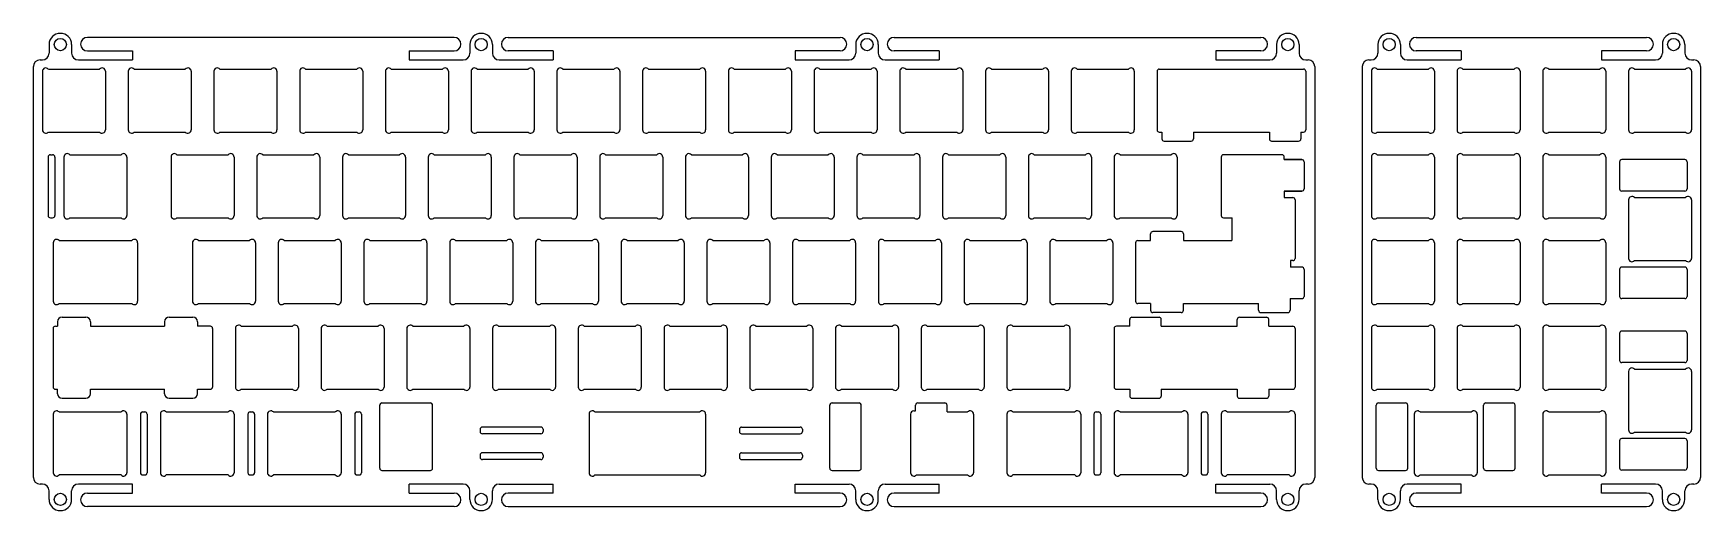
# Model space of a CAD drawing. Header units: millimetres. Extents: x 382 to 752, y -341 to -234.
import ezdxf

# ---------------------------------------------------------------- set-up
doc = ezdxf.new("R2010")
doc.units = ezdxf.units.MM

msp = doc.modelspace()

# ---------------------------------------------------------------- linework, layer by layer
at = {"lineweight": -3}
for p, q in [((385.22, -236.97), (385.22, -238.87)), ((390.22, -236.97), (390.22, -238.87)), ((475.23, -235.37), (393.72, -235.37)), ((478.73, -236.97), (478.73, -238.87)), ((483.73, -236.97), (483.73, -238.87)), ((487.23, -235.37), (560.96, -235.37)), ((564.46, -236.97), (564.46, -238.87)), ((569.46, -236.97), (569.46, -238.87)), ((572.96, -235.37), (654.47, -235.37)), ((657.97, -236.97), (657.97, -238.87)), ((662.97, -236.97), (662.97, -238.87)), ((680.49, -236.97), (680.49, -238.87)), ((685.49, -236.97), (685.49, -238.87)), ((688.99, -235.37), (740.19, -235.37)), ((743.69, -236.97), (743.69, -238.87)), ((748.69, -236.97), (748.69, -238.87)), ((383.22, -240.37), (383.72, -240.37)), ((391.72, -240.37), (403.72, -240.37)), ((393.72, -238.37), (403.72, -238.37)), ((403.72, -238.37), (403.72, -240.37)), ((465.23, -238.37), (475.23, -238.37)), ((465.23, -238.37), (465.23, -240.37)), ((465.23, -240.37), (477.23, -240.37)), ((485.23, -240.37), (497.23, -240.37)), ((497.23, -238.37), (487.23, -238.37)), ((497.23, -238.37), (497.23, -240.37)), ((560.96, -238.37), (550.96, -238.37)), ((550.96, -238.37), (550.96, -240.37)), ((550.96, -240.37), (562.96, -240.37)), ((570.96, -240.37), (582.96, -240.37)), ((582.96, -238.37), (572.96, -238.37)), ((582.96, -238.37), (582.96, -240.37)), ((654.47, -238.37), (644.47, -238.37)), ((644.47, -238.37), (644.47, -240.37)), ((644.47, -240.37), (656.47, -240.37)), ((664.47, -240.37), (664.97, -240.37)), ((678.49, -240.37), (679, -240.37)), ((686.99, -240.37), (698.99, -240.37)), ((698.99, -238.37), (688.99, -238.37)), ((698.99, -238.37), (698.99, -240.37)), ((740.19, -238.37), (730.19, -238.37)), ((730.19, -238.37), (730.19, -240.37)), ((730.19, -240.37), (742.19, -240.37)), ((750.19, -240.37), (750.7, -240.37)), ((381.72, -333.12), (381.72, -241.87)), ((383.74, -242.9), (383.74, -255.9)), ((385.05, -242.4), (396.44, -242.4)), ((397.74, -242.9), (397.74, -255.9)), ((402.8, -242.9), (402.8, -255.9)), ((404.1, -242.4), (415.49, -242.4)), ((416.8, -242.9), (416.8, -255.9)), ((421.85, -242.9), (421.85, -255.9)), ((423.15, -242.4), (434.54, -242.4)), ((435.85, -242.9), (435.85, -255.9)), ((440.9, -242.9), (440.9, -255.9)), ((442.2, -242.4), (453.59, -242.4)), ((454.9, -242.9), (454.9, -255.9)), ((459.95, -242.9), (459.95, -255.9)), ((461.25, -242.4), (472.64, -242.4)), ((473.95, -242.9), (473.95, -255.9)), ((479, -242.9), (479, -255.9)), ((480.3, -242.4), (491.69, -242.4)), ((493, -242.9), (493, -255.9)), ((498.05, -242.9), (498.05, -255.9)), ((499.35, -242.4), (510.74, -242.4)), ((512.05, -242.9), (512.05, -255.9)), ((517.1, -242.9), (517.1, -255.9)), ((518.4, -242.4), (529.79, -242.4)), ((531.1, -242.9), (531.1, -255.9)), ((536.15, -242.9), (536.15, -255.9)), ((537.45, -242.4), (548.84, -242.4)), ((550.15, -242.9), (550.15, -255.9)), ((555.2, -242.9), (555.2, -255.9)), ((556.5, -242.4), (567.89, -242.4)), ((569.2, -242.9), (569.2, -255.9)), ((574.25, -242.9), (574.25, -255.9)), ((575.55, -242.4), (586.94, -242.4)), ((588.25, -242.9), (588.25, -255.9)), ((593.3, -242.9), (593.3, -255.9)), ((594.6, -242.4), (605.99, -242.4)), ((607.3, -242.9), (607.3, -255.9)), ((612.35, -242.9), (612.35, -255.9)), ((613.65, -242.4), (625.04, -242.4)), ((626.35, -242.9), (626.35, -255.9)), ((631.4, -242.9), (631.4, -255.9)), ((631.9, -242.4), (663.95, -242.4)), ((664.45, -242.9), (664.45, -255.9)), ((666.47, -241.87), (666.47, -333.12)), ((676.99, -241.87), (676.99, -333.12)), ((679.02, -242.9), (679.02, -255.9)), ((680.33, -242.4), (691.71, -242.4)), ((693.02, -242.9), (693.02, -255.9)), ((698.07, -242.9), (698.07, -255.9)), ((699.38, -242.4), (710.76, -242.4)), ((712.07, -242.9), (712.07, -255.9)), ((717.12, -242.9), (717.12, -255.9)), ((718.43, -242.4), (729.81, -242.4)), ((731.12, -242.9), (731.12, -255.9)), ((736.17, -242.9), (736.17, -255.9)), ((737.48, -242.4), (748.86, -242.4)), ((750.17, -242.9), (750.17, -255.9)), ((752.19, -241.87), (752.19, -333.12)), ((385.05, -256.4), (396.44, -256.4)), ((404.1, -256.4), (415.49, -256.4)), ((423.15, -256.4), (434.54, -256.4)), ((442.2, -256.4), (453.59, -256.4)), ((461.25, -256.4), (472.64, -256.4)), ((480.3, -256.4), (491.69, -256.4)), ((499.35, -256.4), (510.74, -256.4)), ((518.4, -256.4), (529.79, -256.4)), ((537.45, -256.4), (548.84, -256.4)), ((556.5, -256.4), (567.89, -256.4)), ((575.55, -256.4), (586.94, -256.4)), ((594.6, -256.4), (605.99, -256.4)), ((613.65, -256.4), (625.04, -256.4)), ((631.9, -256.4), (632.48, -256.4)), ((632.48, -256.4), (632.48, -257.9)), ((632.98, -258.4), (638.98, -258.4)), ((639.48, -256.4), (656.36, -256.4)), ((639.48, -256.4), (639.48, -257.9)), ((656.36, -256.4), (656.36, -257.9)), ((656.86, -258.4), (662.86, -258.4)), ((663.36, -256.4), (663.95, -256.4)), ((663.36, -256.4), (663.36, -257.9)), ((680.33, -256.4), (691.71, -256.4)), ((699.38, -256.4), (710.76, -256.4)), ((718.43, -256.4), (729.81, -256.4)), ((737.48, -256.4), (748.86, -256.4)), ((385.01, -261.95), (385.01, -274.95)), ((385.51, -261.45), (386.01, -261.45)), ((386.51, -261.95), (386.51, -274.95)), ((388.51, -261.95), (388.51, -274.95)), ((389.82, -261.45), (401.2, -261.45)), ((402.51, -261.95), (402.51, -274.95)), ((412.32, -261.95), (412.32, -274.95)), ((413.63, -261.45), (425.01, -261.45)), ((426.32, -261.95), (426.32, -274.95)), ((431.37, -261.95), (431.37, -274.95)), ((432.68, -261.45), (444.06, -261.45)), ((445.37, -261.95), (445.37, -274.95)), ((450.42, -261.95), (450.42, -274.95)), ((451.73, -261.45), (463.11, -261.45)), ((464.42, -261.95), (464.42, -274.95)), ((469.47, -261.95), (469.47, -274.95)), ((470.78, -261.45), (482.16, -261.45)), ((483.47, -261.95), (483.47, -274.95)), ((488.52, -261.95), (488.52, -274.95)), ((489.83, -261.45), (501.21, -261.45)), ((502.52, -261.95), (502.52, -274.95)), ((507.57, -261.95), (507.57, -274.95)), ((508.88, -261.45), (520.26, -261.45)), ((521.57, -261.95), (521.57, -274.95)), ((526.62, -261.95), (526.62, -274.95)), ((527.93, -261.45), (539.31, -261.45)), ((540.62, -261.95), (540.62, -274.95)), ((545.67, -261.95), (545.67, -274.95)), ((546.98, -261.45), (558.36, -261.45)), ((559.67, -261.95), (559.67, -274.95)), ((564.72, -261.95), (564.72, -274.95)), ((566.03, -261.45), (577.41, -261.45)), ((578.72, -261.95), (578.72, -274.95)), ((583.77, -261.95), (583.77, -274.95)), ((585.08, -261.45), (596.46, -261.45)), ((597.77, -261.95), (597.77, -274.95)), ((602.82, -261.95), (602.82, -274.95)), ((604.13, -261.45), (615.51, -261.45)), ((616.82, -261.95), (616.82, -274.95)), ((621.87, -261.95), (621.87, -274.95)), ((623.18, -261.45), (634.56, -261.45)), ((635.87, -261.95), (635.87, -274.95)), ((645.68, -261.95), (645.68, -274.95)), ((659.18, -261.45), (646.18, -261.45)), ((659.68, -262.53), (659.68, -261.95)), ((663.56, -262.53), (659.68, -262.53)), ((659.68, -262.53), (663.56, -262.53)), ((664.06, -263.03), (664.06, -269.03)), ((679.02, -261.95), (679.02, -274.95)), ((680.33, -261.45), (691.71, -261.45)), ((693.02, -261.95), (693.02, -274.95)), ((698.07, -261.95), (698.07, -274.95)), ((699.38, -261.45), (710.76, -261.45)), ((712.07, -261.95), (712.07, -274.95)), ((717.12, -261.95), (717.12, -274.95)), ((718.43, -261.45), (729.81, -261.45)), ((731.12, -261.95), (731.12, -274.95)), ((734.17, -263.03), (734.17, -269.03)), ((748.67, -262.53), (734.67, -262.53)), ((749.17, -263.03), (749.17, -269.03)), ((663.56, -269.53), (659.68, -269.53)), ((659.68, -269.53), (663.56, -269.53)), ((659.68, -269.53), (659.68, -270.97)), ((748.67, -269.53), (734.67, -269.53)), ((659.68, -270.97), (661.56, -270.97)), ((662.06, -271.47), (662.06, -284.47)), ((736.17, -271.47), (736.17, -284.47)), ((737.48, -270.97), (748.86, -270.97)), ((750.17, -271.47), (750.17, -284.47)), ((385.51, -275.45), (386.01, -275.45)), ((389.82, -275.45), (401.2, -275.45)), ((413.63, -275.45), (425.01, -275.45)), ((432.68, -275.45), (444.06, -275.45)), ((451.73, -275.45), (463.11, -275.45)), ((470.78, -275.45), (482.16, -275.45)), ((489.83, -275.45), (501.21, -275.45)), ((508.88, -275.45), (520.26, -275.45)), ((527.93, -275.45), (539.31, -275.45)), ((546.98, -275.45), (558.36, -275.45)), ((566.03, -275.45), (577.41, -275.45)), ((585.08, -275.45), (596.46, -275.45)), ((604.13, -275.45), (615.51, -275.45)), ((623.18, -275.45), (634.56, -275.45)), ((646.18, -275.45), (648.06, -275.45)), ((648.05, -275.45), (648.05, -280.5)), ((680.33, -275.45), (691.71, -275.45)), ((699.38, -275.45), (710.76, -275.45)), ((718.43, -275.45), (729.81, -275.45)), ((386.13, -281), (386.13, -294)), ((387.44, -280.5), (403.58, -280.5)), ((404.89, -281), (404.89, -294)), ((417.08, -281), (417.08, -294)), ((418.39, -280.5), (429.77, -280.5)), ((431.08, -281), (431.08, -294)), ((436.13, -281), (436.13, -294)), ((437.44, -280.5), (448.82, -280.5)), ((450.13, -281), (450.13, -294)), ((455.18, -281), (455.18, -294)), ((456.49, -280.5), (467.87, -280.5)), ((469.18, -281), (469.18, -294)), ((474.23, -281), (474.23, -294)), ((475.54, -280.5), (486.92, -280.5)), ((488.23, -281), (488.23, -294)), ((493.28, -281), (493.28, -294)), ((494.59, -280.5), (505.97, -280.5)), ((507.28, -281), (507.28, -294)), ((512.33, -281), (512.33, -294)), ((513.64, -280.5), (525.02, -280.5)), ((526.33, -281), (526.33, -294)), ((531.38, -281), (531.38, -294)), ((532.69, -280.5), (544.07, -280.5)), ((545.38, -281), (545.38, -294)), ((550.43, -281), (550.43, -294)), ((551.74, -280.5), (563.12, -280.5)), ((564.43, -281), (564.43, -294)), ((569.48, -281), (569.48, -294)), ((570.79, -280.5), (582.17, -280.5)), ((583.48, -281), (583.48, -294)), ((588.53, -281), (588.53, -294)), ((589.84, -280.5), (601.22, -280.5)), ((602.53, -281), (602.53, -294)), ((607.58, -281), (607.58, -294)), ((608.89, -280.5), (620.27, -280.5)), ((621.58, -281), (621.58, -294)), ((626.62, -281), (626.62, -294)), ((627.12, -280.5), (629.98, -280.5)), ((629.98, -280.5), (629.98, -279)), ((636.78, -278.5), (630.48, -278.5)), ((637.28, -279), (637.28, -280.5)), ((637.28, -280.5), (648.05, -280.5)), ((679.02, -281), (679.02, -294)), ((680.33, -280.5), (691.71, -280.5)), ((693.02, -281), (693.02, -294)), ((698.07, -281), (698.07, -294)), ((699.38, -280.5), (710.76, -280.5)), ((712.07, -281), (712.07, -294)), ((717.12, -281), (717.12, -294)), ((718.43, -280.5), (729.81, -280.5)), ((731.12, -281), (731.12, -294)), ((661.08, -284.97), (661.08, -286.41)), ((661.56, -284.97), (661.08, -284.97)), ((737.48, -284.97), (748.86, -284.97)), ((663.56, -286.41), (661.08, -286.41)), ((664.06, -286.91), (664.06, -292.91)), ((734.17, -286.91), (734.17, -292.91)), ((748.67, -286.41), (734.67, -286.41)), ((749.17, -286.91), (749.17, -292.91)), ((387.44, -294.5), (403.58, -294.5)), ((418.39, -294.5), (429.77, -294.5)), ((437.44, -294.5), (448.82, -294.5)), ((456.49, -294.5), (467.87, -294.5)), ((475.54, -294.5), (486.92, -294.5)), ((494.59, -294.5), (505.97, -294.5)), ((513.64, -294.5), (525.02, -294.5)), ((532.69, -294.5), (544.07, -294.5)), ((551.74, -294.5), (563.12, -294.5)), ((570.79, -294.5), (582.17, -294.5)), ((589.84, -294.5), (601.22, -294.5)), ((608.89, -294.5), (620.27, -294.5)), ((629.98, -294.5), (627.12, -294.5)), ((629.98, -294.5), (629.98, -296)), ((637.28, -294.5), (653.98, -294.5)), ((637.28, -296), (637.28, -294.5)), ((639.04, -294.5), (652.04, -294.5)), ((653.98, -296), (653.98, -294.5)), ((660.98, -293.41), (660.98, -296)), ((660.98, -293.41), (663.56, -293.41)), ((680.33, -294.5), (691.71, -294.5)), ((699.38, -294.5), (710.76, -294.5)), ((718.43, -294.5), (729.81, -294.5)), ((748.67, -293.41), (734.67, -293.41)), ((386.12, -300.05), (386.12, -313.05)), ((386.62, -299.55), (387.09, -299.55)), ((387.09, -298.55), (387.09, -299.55)), ((388.09, -297.55), (393.39, -297.55)), ((394.39, -298.55), (394.39, -299.55)), ((394.39, -299.55), (410.89, -299.55)), ((410.89, -298.55), (410.89, -299.55)), ((411.89, -297.55), (417.19, -297.55)), ((418.19, -298.55), (418.19, -299.55)), ((421.05, -299.55), (418.19, -299.55)), ((421.55, -300.05), (421.55, -313.05)), ((426.61, -300.05), (426.61, -313.05)), ((427.92, -299.55), (439.3, -299.55)), ((440.61, -300.05), (440.61, -313.05)), ((445.66, -300.05), (445.66, -313.05)), ((446.97, -299.55), (458.35, -299.55)), ((459.66, -300.05), (459.66, -313.05)), ((464.71, -300.05), (464.71, -313.05)), ((466.02, -299.55), (477.4, -299.55)), ((478.71, -300.05), (478.71, -313.05)), ((483.76, -300.05), (483.76, -313.05)), ((485.07, -299.55), (496.45, -299.55)), ((497.76, -300.05), (497.76, -313.05)), ((502.81, -300.05), (502.81, -313.05)), ((504.12, -299.55), (515.5, -299.55)), ((516.81, -300.05), (516.81, -313.05)), ((521.86, -300.05), (521.86, -313.05)), ((523.17, -299.55), (534.55, -299.55)), ((535.86, -300.05), (535.86, -313.05)), ((540.91, -300.05), (540.91, -313.05)), ((542.22, -299.55), (553.6, -299.55)), ((554.91, -300.05), (554.91, -313.05)), ((559.96, -300.05), (559.96, -313.05)), ((561.27, -299.55), (572.65, -299.55)), ((573.96, -300.05), (573.96, -313.05)), ((579.01, -300.05), (579.01, -313.05)), ((580.32, -299.55), (591.7, -299.55)), ((593.01, -300.05), (593.01, -313.05)), ((598.06, -300.05), (598.06, -313.05)), ((599.37, -299.55), (610.75, -299.55)), ((612.06, -300.05), (612.06, -313.05)), ((621.87, -300.05), (621.87, -313.05)), ((625.34, -299.55), (622.37, -299.55)), ((625.34, -299.55), (625.34, -298.05)), ((625.84, -297.55), (631.84, -297.55)), ((636.78, -296.5), (630.48, -296.5)), ((632.34, -299.55), (632.34, -298.05)), ((632.34, -299.55), (649.21, -299.55)), ((649.21, -299.55), (649.21, -298.05)), ((649.71, -297.55), (655.71, -297.55)), ((654.48, -296.5), (660.48, -296.5)), ((656.21, -299.55), (656.21, -298.05)), ((656.21, -299.55), (661.56, -299.55)), ((662.06, -300.05), (662.06, -313.05)), ((679.02, -300.05), (679.02, -313.05)), ((680.33, -299.55), (691.71, -299.55)), ((693.02, -300.05), (693.02, -313.05)), ((698.07, -300.05), (698.07, -313.05)), ((699.38, -299.55), (710.76, -299.55)), ((712.07, -300.05), (712.07, -313.05)), ((717.12, -300.05), (717.12, -313.05)), ((718.43, -299.55), (729.81, -299.55)), ((731.12, -300.05), (731.12, -313.05)), ((734.17, -301.13), (734.17, -307.13)), ((748.67, -300.63), (734.67, -300.63)), ((749.17, -301.13), (749.17, -307.13)), ((748.67, -307.63), (734.67, -307.63)), ((736.17, -309.57), (736.17, -322.57)), ((737.48, -309.07), (748.86, -309.07)), ((750.17, -309.57), (750.17, -322.57)), ((386.62, -313.55), (387.09, -313.55)), ((387.09, -314.55), (387.09, -313.55)), ((394.39, -313.55), (410.89, -313.55)), ((394.39, -314.55), (394.39, -313.55)), ((410.89, -314.55), (410.89, -313.55)), ((418.19, -313.55), (421.05, -313.55)), ((418.19, -314.55), (418.19, -313.55)), ((427.92, -313.55), (439.3, -313.55)), ((446.97, -313.55), (458.35, -313.55)), ((466.02, -313.55), (477.4, -313.55)), ((485.07, -313.55), (496.45, -313.55)), ((504.12, -313.55), (515.5, -313.55)), ((523.17, -313.55), (534.55, -313.55)), ((542.22, -313.55), (553.6, -313.55)), ((561.27, -313.55), (572.65, -313.55)), ((580.32, -313.55), (591.7, -313.55)), ((599.37, -313.55), (610.75, -313.55)), ((622.37, -313.55), (625.34, -313.55)), ((625.34, -313.55), (625.34, -315.05)), ((632.34, -313.55), (632.34, -315.05)), ((632.34, -313.55), (649.21, -313.55)), ((649.21, -313.55), (649.21, -315.05)), ((656.21, -313.55), (661.56, -313.55)), ((656.21, -313.55), (656.21, -315.05)), ((680.33, -313.55), (691.71, -313.55)), ((699.38, -313.55), (710.76, -313.55)), ((718.43, -313.55), (729.81, -313.55)), ((387.44, -318.6), (401.2, -318.6)), ((388.09, -315.55), (393.39, -315.55)), ((406.01, -318.6), (406.51, -318.6)), ((411.25, -318.6), (425.01, -318.6)), ((411.89, -315.55), (417.19, -315.55)), ((429.89, -318.6), (430.39, -318.6)), ((435.06, -318.6), (448.82, -318.6)), ((453.63, -318.6), (454.13, -318.6)), ((458.69, -331.1), (458.69, -317.1)), ((459.19, -316.6), (469.94, -316.6)), ((470.44, -331.1), (470.44, -317.1)), ((558.69, -331.1), (558.69, -317.1)), ((559.19, -316.6), (565.19, -316.6)), ((565.69, -331.1), (565.69, -317.1)), ((577.74, -318.35), (577.74, -317.1)), ((578.24, -316.6), (584.24, -316.6)), ((584.74, -318.6), (584.74, -317.1)), ((584.74, -318.6), (589.32, -318.6)), ((599.37, -318.6), (613.13, -318.6)), ((617.88, -318.6), (618.38, -318.6)), ((623.18, -318.6), (636.94, -318.6)), ((625.84, -315.55), (631.84, -315.55)), ((641.68, -318.6), (642.18, -318.6)), ((646.99, -318.6), (660.75, -318.6)), ((649.71, -315.55), (655.71, -315.55)), ((680.11, -331.1), (680.11, -317.1)), ((680.61, -316.6), (686.61, -316.6)), ((687.11, -331.1), (687.11, -317.1)), ((689.85, -318.6), (701.24, -318.6)), ((703.98, -331.1), (703.98, -317.1)), ((704.48, -316.6), (710.48, -316.6)), ((710.98, -331.1), (710.98, -317.1)), ((718.43, -318.6), (729.81, -318.6)), ((386.13, -319.1), (386.13, -332.1)), ((402.51, -319.1), (402.51, -332.1)), ((405.51, -319.1), (405.51, -332.1)), ((407.01, -319.1), (407.01, -332.1)), ((409.94, -319.1), (409.94, -332.1)), ((426.32, -319.1), (426.32, -332.1)), ((429.39, -319.1), (429.39, -332.1)), ((430.89, -319.1), (430.89, -332.1)), ((433.75, -319.1), (433.75, -332.1)), ((450.13, -319.1), (450.13, -332.1)), ((453.13, -319.1), (453.13, -332.1)), ((454.63, -319.1), (454.63, -332.1)), ((494.49, -321.95), (481.49, -321.95)), ((505.19, -319.1), (505.19, -332.1)), ((531.09, -319.1), (531.09, -332.1)), ((531.1, -319.1), (531.1, -332.1)), ((539.1, -321.95), (552.1, -321.95)), ((576.63, -319.1), (576.63, -332.1)), ((590.63, -319.1), (590.63, -332.1)), ((598.06, -319.1), (598.06, -332.1)), ((614.44, -319.1), (614.44, -332.1)), ((617.38, -319.1), (617.38, -332.1)), ((618.88, -319.1), (618.88, -332.1)), ((621.87, -319.1), (621.87, -332.1)), ((638.25, -319.1), (638.25, -332.1)), ((641.18, -319.1), (641.18, -332.1)), ((642.68, -319.1), (642.68, -332.1)), ((645.68, -319.1), (645.68, -332.1)), ((662.06, -319.1), (662.06, -332.1)), ((688.55, -319.1), (688.55, -332.1)), ((702.55, -319.1), (702.55, -332.1)), ((717.12, -319.1), (717.12, -332.1)), ((731.12, -319.1), (731.12, -332.1)), ((480.99, -322.45), (480.99, -322.95)), ((494.49, -323.45), (481.49, -323.45)), ((494.99, -322.45), (494.99, -322.95)), ((538.6, -322.45), (538.6, -322.95)), ((539.1, -323.45), (552.1, -323.45)), ((552.6, -322.45), (552.6, -322.95)), ((734.17, -325.01), (734.17, -331.01)), ((748.67, -324.51), (734.67, -324.51)), ((737.48, -323.07), (748.86, -323.07)), ((749.17, -325.01), (749.17, -331.01)), ((480.99, -328.16), (480.99, -328.66)), ((494.49, -327.66), (481.49, -327.66)), ((494.49, -329.16), (481.49, -329.16)), ((494.99, -328.16), (494.99, -328.66)), ((538.6, -328.16), (538.6, -328.66)), ((539.1, -327.66), (552.1, -327.66)), ((539.1, -329.16), (552.1, -329.16)), ((552.6, -328.16), (552.6, -328.66)), ((401.2, -332.6), (387.44, -332.6)), ((406.01, -332.6), (406.51, -332.6)), ((425.01, -332.6), (411.25, -332.6)), ((429.89, -332.6), (430.39, -332.6)), ((448.82, -332.6), (435.06, -332.6)), ((453.63, -332.6), (454.13, -332.6)), ((459.19, -331.6), (469.94, -331.6)), ((559.19, -331.6), (565.19, -331.6)), ((577.94, -332.6), (589.32, -332.6)), ((613.13, -332.6), (599.37, -332.6)), ((617.88, -332.6), (618.38, -332.6)), ((636.94, -332.6), (623.18, -332.6)), ((641.68, -332.6), (642.18, -332.6)), ((660.75, -332.6), (646.99, -332.6)), ((680.61, -331.6), (686.61, -331.6)), ((689.85, -332.6), (701.24, -332.6)), ((704.48, -331.6), (710.48, -331.6)), ((718.43, -332.6), (729.81, -332.6)), ((748.67, -331.51), (734.67, -331.51)), ((383.72, -334.62), (383.22, -334.62)), ((385.22, -338.02), (385.22, -336.12)), ((390.22, -338.02), (390.22, -336.12)), ((403.72, -334.62), (391.72, -334.62)), ((393.72, -336.62), (403.72, -336.62)), ((403.72, -336.62), (403.72, -334.62)), ((465.23, -336.62), (465.23, -334.62)), ((477.23, -334.62), (465.23, -334.62)), ((465.23, -336.62), (475.23, -336.62)), ((478.73, -338.02), (478.73, -336.12)), ((483.73, -338.02), (483.73, -336.12)), ((485.23, -334.62), (497.23, -334.62)), ((497.23, -336.62), (487.23, -336.62)), ((497.23, -336.62), (497.23, -334.62)), ((550.96, -336.62), (550.96, -334.62)), ((550.96, -334.62), (562.96, -334.62)), ((560.96, -336.62), (550.96, -336.62)), ((564.46, -338.02), (564.46, -336.12)), ((569.46, -338.02), (569.46, -336.12)), ((570.96, -334.62), (582.96, -334.62)), ((582.96, -336.62), (572.96, -336.62)), ((582.96, -336.62), (582.96, -334.62)), ((644.47, -336.62), (644.47, -334.62)), ((644.47, -334.62), (656.47, -334.62)), ((654.47, -336.62), (644.47, -336.62)), ((657.97, -338.02), (657.97, -336.12)), ((662.97, -338.02), (662.97, -336.12)), ((664.97, -334.62), (664.47, -334.62)), ((678.99, -334.62), (678.49, -334.62)), ((680.49, -338.02), (680.49, -336.12)), ((685.49, -338.02), (685.49, -336.12)), ((698.99, -334.62), (686.99, -334.62)), ((698.99, -336.62), (688.99, -336.62)), ((698.99, -336.62), (698.99, -334.62)), ((730.19, -336.62), (730.19, -334.62)), ((742.19, -334.62), (730.19, -334.62)), ((740.19, -336.62), (730.19, -336.62)), ((743.69, -338.02), (743.69, -336.12)), ((748.69, -338.02), (748.69, -336.12)), ((750.69, -334.62), (750.19, -334.62)), ((475.23, -339.62), (393.72, -339.62)), ((487.23, -339.62), (560.96, -339.62)), ((572.96, -339.62), (654.47, -339.62)), ((688.99, -339.62), (740.19, -339.62))]:
    msp.add_line(p, q, dxfattribs=at)
at = {"linetype": 'Continuous'}
for p, q in [((506.5, -318.6), (529.79, -318.6)), ((577.38, -318.35), (577.74, -318.35)), ((506.5, -332.6), (529.79, -332.6))]:
    msp.add_line(p, q, dxfattribs=at)
at = {"lineweight": -3}
for centre in [(387.72, -236.97), (481.23, -236.97), (566.96, -236.97), (660.47, -236.97), (682.99, -236.97), (746.19, -236.97), (387.72, -338.02), (481.23, -338.02), (566.96, -338.02), (660.47, -338.02), (682.99, -338.02), (746.19, -338.02)]:
    msp.add_circle(centre, 1.35, dxfattribs=at)
for centre, radius, start, end in [((387.72, -236.97), 2.5, 0, 180), ((393.72, -236.87), 1.5, 90, 270), ((475.23, -236.87), 1.5, 270, 90), ((481.23, -236.97), 2.5, 0, 180), ((487.23, -236.87), 1.5, 90, 270), ((560.96, -236.87), 1.5, 270, 90), ((566.96, -236.97), 2.5, 0, 180), ((572.96, -236.87), 1.5, 90, 270), ((654.47, -236.87), 1.5, 270, 90), ((660.47, -236.97), 2.5, 0, 180), ((682.99, -236.97), 2.5, 0, 180), ((688.99, -236.87), 1.5, 90, 270), ((740.19, -236.87), 1.5, 270, 90), ((746.19, -236.97), 2.5, 0, 180), ((383.22, -241.87), 1.5, 90, 180), ((383.72, -238.87), 1.5, 270, 0), ((391.72, -238.87), 1.5, 180, 270), ((477.23, -238.87), 1.5, 270, 0), ((485.23, -238.87), 1.5, 180, 270), ((562.96, -238.87), 1.5, 270, 0), ((570.96, -238.87), 1.5, 180, 270), ((656.47, -238.87), 1.5, 270, 0), ((664.47, -238.87), 1.5, 180, 270), ((664.97, -241.87), 1.5, 0, 90), ((678.49, -241.87), 1.5, 90, 180), ((678.99, -238.87), 1.5, 270, 0), ((686.99, -238.87), 1.5, 180, 270), ((742.19, -238.87), 1.5, 270, 0), ((750.19, -238.87), 1.5, 180, 270), ((750.69, -241.87), 1.5, 0, 90), ((384.49, -242.9), 0.75, 41.8103, 180), ((396.99, -242.9), 0.75, 0, 138.1897), ((403.55, -242.9), 0.75, 41.8103, 180), ((416.05, -242.9), 0.75, 0, 138.1897), ((422.6, -242.9), 0.75, 41.8103, 180), ((435.1, -242.9), 0.75, 0, 138.1897), ((441.65, -242.9), 0.75, 41.8103, 180), ((454.15, -242.9), 0.75, 0, 138.1897), ((460.7, -242.9), 0.75, 41.8103, 180), ((473.2, -242.9), 0.75, 0, 138.1897), ((479.75, -242.9), 0.75, 41.8103, 180), ((492.25, -242.9), 0.75, 0, 138.1897), ((498.8, -242.9), 0.75, 41.8103, 180), ((511.3, -242.9), 0.75, 0, 138.1897), ((517.85, -242.9), 0.75, 41.8103, 180), ((530.35, -242.9), 0.75, 0, 138.1897), ((536.9, -242.9), 0.75, 41.8103, 180), ((549.4, -242.9), 0.75, 0, 138.1897), ((555.95, -242.9), 0.75, 41.8103, 180), ((568.45, -242.9), 0.75, 0, 138.1897), ((575, -242.9), 0.75, 41.8103, 180), ((587.5, -242.9), 0.75, 0, 138.1897), ((594.05, -242.9), 0.75, 41.8103, 180), ((606.55, -242.9), 0.75, 0, 138.1897), ((613.1, -242.9), 0.75, 41.8103, 180), ((625.6, -242.9), 0.75, 0, 138.1897), ((631.9, -242.9), 0.5, 90, 180), ((663.95, -242.9), 0.5, 0, 90), ((679.77, -242.9), 0.75, 41.8103, 180), ((692.27, -242.9), 0.75, 0, 138.1897), ((698.82, -242.9), 0.75, 41.8103, 180), ((711.32, -242.9), 0.75, 0, 138.1897), ((717.87, -242.9), 0.75, 41.8103, 180), ((730.37, -242.9), 0.75, 0, 138.1897), ((736.92, -242.9), 0.75, 41.8103, 180), ((749.42, -242.9), 0.75, 0, 138.1897), ((384.49, -255.9), 0.75, 180, 318.1897), ((396.99, -255.9), 0.75, 221.8103, 0), ((403.55, -255.9), 0.75, 180, 318.1897), ((416.05, -255.9), 0.75, 221.8103, 0), ((422.6, -255.9), 0.75, 180, 318.1897), ((435.1, -255.9), 0.75, 221.8103, 0), ((441.65, -255.9), 0.75, 180, 318.1897), ((454.15, -255.9), 0.75, 221.8103, 0), ((460.7, -255.9), 0.75, 180, 318.1897), ((473.2, -255.9), 0.75, 221.8103, 0), ((479.75, -255.9), 0.75, 180, 318.1897), ((492.25, -255.9), 0.75, 221.8103, 0), ((498.8, -255.9), 0.75, 180, 318.1897), ((511.3, -255.9), 0.75, 221.8103, 0), ((517.85, -255.9), 0.75, 180, 318.1897), ((530.35, -255.9), 0.75, 221.8103, 0), ((536.9, -255.9), 0.75, 180, 318.1897), ((549.4, -255.9), 0.75, 221.8103, 0), ((555.95, -255.9), 0.75, 180, 318.1897), ((568.45, -255.9), 0.75, 221.8103, 0), ((575, -255.9), 0.75, 180, 318.1897), ((587.5, -255.9), 0.75, 221.8103, 0), ((594.05, -255.9), 0.75, 180, 318.1897), ((606.55, -255.9), 0.75, 221.8103, 0), ((613.1, -255.9), 0.75, 180, 318.1897), ((625.6, -255.9), 0.75, 221.8103, 0), ((631.9, -255.9), 0.5, 180, 270), ((632.98, -257.9), 0.5, 180, 270), ((638.98, -257.9), 0.5, 270, 0), ((656.86, -257.9), 0.5, 180, 270), ((662.86, -257.9), 0.5, 270, 0), ((663.95, -255.9), 0.5, 270, 0), ((679.77, -255.9), 0.75, 180, 318.1897), ((692.27, -255.9), 0.75, 221.8103, 0), ((698.82, -255.9), 0.75, 180, 318.1897), ((711.32, -255.9), 0.75, 221.8103, 0), ((717.87, -255.9), 0.75, 180, 318.1897), ((730.37, -255.9), 0.75, 221.8103, 0), ((736.92, -255.9), 0.75, 180, 318.1897), ((749.42, -255.9), 0.75, 221.8103, 0), ((385.51, -261.95), 0.5, 90, 180), ((386.01, -261.95), 0.5, 0, 90), ((389.26, -261.95), 0.75, 41.8103, 180), ((401.76, -261.95), 0.75, 0, 138.1897), ((413.07, -261.95), 0.75, 41.8103, 180), ((425.57, -261.95), 0.75, 0, 138.1897), ((432.12, -261.95), 0.75, 41.8103, 180), ((444.62, -261.95), 0.75, 0, 138.1897), ((451.17, -261.95), 0.75, 41.8103, 180), ((463.67, -261.95), 0.75, 0, 138.1897), ((470.22, -261.95), 0.75, 41.8103, 180), ((482.72, -261.95), 0.75, 0, 138.1897), ((489.27, -261.95), 0.75, 41.8103, 180), ((501.77, -261.95), 0.75, 0, 138.1897), ((508.32, -261.95), 0.75, 41.8103, 180), ((520.82, -261.95), 0.75, 0, 138.1897), ((527.37, -261.95), 0.75, 41.8103, 180), ((539.87, -261.95), 0.75, 0, 138.1897), ((546.42, -261.95), 0.75, 41.8103, 180), ((558.92, -261.95), 0.75, 0, 138.1897), ((565.47, -261.95), 0.75, 41.8103, 180), ((577.97, -261.95), 0.75, 0, 138.1897), ((584.52, -261.95), 0.75, 41.8103, 180), ((597.02, -261.95), 0.75, 0, 138.1897), ((603.57, -261.95), 0.75, 41.8103, 180), ((616.07, -261.95), 0.75, 0, 138.1897), ((622.62, -261.95), 0.75, 41.8103, 180), ((635.12, -261.95), 0.75, 0, 138.1897), ((646.18, -261.95), 0.5, 90, 180), ((659.18, -261.95), 0.5, 0, 90), ((663.56, -263.03), 0.5, 0, 90), ((679.77, -261.95), 0.75, 41.8103, 180), ((692.27, -261.95), 0.75, 0, 138.1897), ((698.82, -261.95), 0.75, 41.8103, 180), ((711.32, -261.95), 0.75, 0, 138.1897), ((717.87, -261.95), 0.75, 41.8103, 180), ((730.37, -261.95), 0.75, 0, 138.1897), ((734.67, -263.03), 0.5, 90, 180), ((748.67, -263.03), 0.5, 0, 90), ((663.56, -269.03), 0.5, 270, 0), ((734.67, -269.03), 0.5, 180, 270), ((748.67, -269.03), 0.5, 270, 0), ((661.56, -271.47), 0.5, 0, 90), ((736.92, -271.47), 0.75, 41.8103, 180), ((749.42, -271.47), 0.75, 0, 138.1897), ((385.51, -274.95), 0.5, 180, 270), ((386.01, -274.95), 0.5, 270, 0), ((389.26, -274.95), 0.75, 180, 318.1897), ((401.76, -274.95), 0.75, 221.8103, 0), ((413.07, -274.95), 0.75, 180, 318.1897), ((425.57, -274.95), 0.75, 221.8103, 0), ((432.12, -274.95), 0.75, 180, 318.1897), ((444.62, -274.95), 0.75, 221.8103, 0), ((451.17, -274.95), 0.75, 180, 318.1897), ((463.67, -274.95), 0.75, 221.8103, 0), ((470.22, -274.95), 0.75, 180, 318.1897), ((482.72, -274.95), 0.75, 221.8103, 0), ((489.27, -274.95), 0.75, 180, 318.1897), ((501.77, -274.95), 0.75, 221.8103, 0), ((508.32, -274.95), 0.75, 180, 318.1897), ((520.82, -274.95), 0.75, 221.8103, 0), ((527.37, -274.95), 0.75, 180, 318.1897), ((539.87, -274.95), 0.75, 221.8103, 0), ((546.42, -274.95), 0.75, 180, 318.1897), ((558.92, -274.95), 0.75, 221.8103, 0), ((565.47, -274.95), 0.75, 180, 318.1897), ((577.97, -274.95), 0.75, 221.8103, 0), ((584.52, -274.95), 0.75, 180, 318.1897), ((597.02, -274.95), 0.75, 221.8103, 0), ((603.57, -274.95), 0.75, 180, 318.1897), ((616.07, -274.95), 0.75, 221.8103, 0), ((622.62, -274.95), 0.75, 180, 318.1897), ((635.12, -274.95), 0.75, 221.8103, 0), ((646.18, -274.95), 0.5, 180, 270), ((679.77, -274.95), 0.75, 180, 318.1897), ((692.27, -274.95), 0.75, 221.8103, 0), ((698.82, -274.95), 0.75, 180, 318.1897), ((711.32, -274.95), 0.75, 221.8103, 0), ((717.87, -274.95), 0.75, 180, 318.1897), ((730.37, -274.95), 0.75, 221.8103, 0), ((386.88, -281), 0.75, 41.8103, 180), ((404.14, -281), 0.75, 0, 138.1897), ((417.83, -281), 0.75, 41.8103, 180), ((430.33, -281), 0.75, 0, 138.1897), ((436.88, -281), 0.75, 41.8103, 180), ((449.38, -281), 0.75, 0, 138.1897), ((455.93, -281), 0.75, 41.8103, 180), ((468.43, -281), 0.75, 0, 138.1897), ((474.98, -281), 0.75, 41.8103, 180), ((487.48, -281), 0.75, 0, 138.1897), ((494.03, -281), 0.75, 41.8103, 180), ((506.53, -281), 0.75, 0, 138.1897), ((513.08, -281), 0.75, 41.8103, 180), ((525.58, -281), 0.75, 0, 138.1897), ((532.13, -281), 0.75, 41.8103, 180), ((544.63, -281), 0.75, 0, 138.1897), ((551.18, -281), 0.75, 41.8103, 180), ((563.68, -281), 0.75, 0, 138.1897), ((570.23, -281), 0.75, 41.8103, 180), ((582.73, -281), 0.75, 0, 138.1897), ((589.28, -281), 0.75, 41.8103, 180), ((601.78, -281), 0.75, 0, 138.1897), ((608.33, -281), 0.75, 41.8103, 180), ((620.83, -281), 0.75, 0, 138.1897), ((627.12, -281), 0.5, 90, 180), ((630.48, -279), 0.5, 90, 180), ((636.78, -279), 0.5, 0, 90), ((679.77, -281), 0.75, 41.8103, 180), ((692.27, -281), 0.75, 0, 138.1897), ((698.82, -281), 0.75, 41.8103, 180), ((711.32, -281), 0.75, 0, 138.1897), ((717.87, -281), 0.75, 41.8103, 180), ((730.37, -281), 0.75, 0, 138.1897), ((661.56, -284.47), 0.5, 270, 0), ((736.92, -284.47), 0.75, 180, 318.1897), ((749.42, -284.47), 0.75, 221.8103, 0), ((663.56, -286.91), 0.5, 0, 90), ((734.67, -286.91), 0.5, 90, 180), ((748.67, -286.91), 0.5, 0, 90), ((386.88, -294), 0.75, 180, 318.1897), ((404.14, -294), 0.75, 221.8103, 0), ((417.83, -294), 0.75, 180, 318.1897), ((430.33, -294), 0.75, 221.8103, 0), ((436.88, -294), 0.75, 180, 318.1897), ((449.38, -294), 0.75, 221.8103, 0), ((455.93, -294), 0.75, 180, 318.1897), ((468.43, -294), 0.75, 221.8103, 0), ((474.98, -294), 0.75, 180, 318.1897), ((487.48, -294), 0.75, 221.8103, 0), ((494.03, -294), 0.75, 180, 318.1897), ((506.53, -294), 0.75, 221.8103, 0), ((513.08, -294), 0.75, 180, 318.1897), ((525.58, -294), 0.75, 221.8103, 0), ((532.13, -294), 0.75, 180, 318.1897), ((544.63, -294), 0.75, 221.8103, 0), ((551.18, -294), 0.75, 180, 318.1897), ((563.68, -294), 0.75, 221.8103, 0), ((570.23, -294), 0.75, 180, 318.1897), ((582.73, -294), 0.75, 221.8103, 0), ((589.28, -294), 0.75, 180, 318.1897), ((601.78, -294), 0.75, 221.8103, 0), ((608.33, -294), 0.75, 180, 318.1897), ((620.83, -294), 0.75, 221.8103, 0), ((627.12, -294), 0.5, 180, 270), ((630.48, -296), 0.5, 180, 270), ((636.78, -296), 0.5, 270, 0), ((654.48, -296), 0.5, 180, 270), ((660.48, -296), 0.5, 270, 0), ((663.56, -292.91), 0.5, 270, 0), ((679.77, -294), 0.75, 180, 318.1897), ((692.27, -294), 0.75, 221.8103, 0), ((698.82, -294), 0.75, 180, 318.1897), ((711.32, -294), 0.75, 221.8103, 0), ((717.87, -294), 0.75, 180, 318.1897), ((730.37, -294), 0.75, 221.8103, 0), ((734.67, -292.91), 0.5, 180, 270), ((748.67, -292.91), 0.5, 270, 0), ((386.62, -300.05), 0.5, 90, 180), ((388.09, -298.55), 1, 90, 180), ((393.39, -298.55), 1, 0, 90), ((411.89, -298.55), 1, 90, 180), ((417.19, -298.55), 1, 0, 90), ((421.05, -300.05), 0.5, 0, 90), ((427.36, -300.05), 0.75, 41.8103, 180), ((439.86, -300.05), 0.75, 0, 138.1897), ((446.41, -300.05), 0.75, 41.8103, 180), ((458.91, -300.05), 0.75, 0, 138.1897), ((465.46, -300.05), 0.75, 41.8103, 180), ((477.96, -300.05), 0.75, 0, 138.1897), ((484.51, -300.05), 0.75, 41.8103, 180), ((497.01, -300.05), 0.75, 0, 138.1897), ((503.56, -300.05), 0.75, 41.8103, 180), ((516.06, -300.05), 0.75, 0, 138.1897), ((522.61, -300.05), 0.75, 41.8103, 180), ((535.11, -300.05), 0.75, 0, 138.1897), ((541.66, -300.05), 0.75, 41.8103, 180), ((554.16, -300.05), 0.75, 0, 138.1897), ((560.71, -300.05), 0.75, 41.8103, 180), ((573.21, -300.05), 0.75, 0, 138.1897), ((579.76, -300.05), 0.75, 41.8103, 180), ((592.26, -300.05), 0.75, 0, 138.1897), ((598.81, -300.05), 0.75, 41.8103, 180), ((611.31, -300.05), 0.75, 0, 138.1897), ((622.37, -300.05), 0.5, 90, 180), ((625.84, -298.05), 0.5, 90, 180), ((631.84, -298.05), 0.5, 0, 90), ((649.71, -298.05), 0.5, 90, 180), ((655.71, -298.05), 0.5, 0, 90), ((661.56, -300.05), 0.5, 0, 90), ((679.77, -300.05), 0.75, 41.8103, 180), ((692.27, -300.05), 0.75, 0, 138.1897), ((698.82, -300.05), 0.75, 41.8103, 180), ((711.32, -300.05), 0.75, 0, 138.1897), ((717.87, -300.05), 0.75, 41.8103, 180), ((730.37, -300.05), 0.75, 0, 138.1897), ((734.67, -301.13), 0.5, 90, 180), ((748.67, -301.13), 0.5, 0, 90), ((734.67, -307.13), 0.5, 180, 270), ((748.67, -307.13), 0.5, 270, 0), ((736.92, -309.57), 0.75, 41.8103, 180), ((749.42, -309.57), 0.75, 0, 138.1897), ((386.62, -313.05), 0.5, 180, 270), ((388.09, -314.55), 1, 180, 270), ((393.39, -314.55), 1, 270, 0), ((411.89, -314.55), 1, 180, 270), ((417.19, -314.55), 1, 270, 0), ((421.05, -313.05), 0.5, 270, 0), ((427.36, -313.05), 0.75, 180, 318.1897), ((439.86, -313.05), 0.75, 221.8103, 0), ((446.41, -313.05), 0.75, 180, 318.1897), ((458.91, -313.05), 0.75, 221.8103, 0), ((465.46, -313.05), 0.75, 180, 318.1897), ((477.96, -313.05), 0.75, 221.8103, 0), ((484.51, -313.05), 0.75, 180, 318.1897), ((497.01, -313.05), 0.75, 221.8103, 0), ((503.56, -313.05), 0.75, 180, 318.1897), ((516.06, -313.05), 0.75, 221.8103, 0), ((522.61, -313.05), 0.75, 180, 318.1897), ((535.11, -313.05), 0.75, 221.8103, 0), ((541.66, -313.05), 0.75, 180, 318.1897), ((554.16, -313.05), 0.75, 221.8103, 0), ((560.71, -313.05), 0.75, 180, 318.1897), ((573.21, -313.05), 0.75, 221.8103, 0), ((579.76, -313.05), 0.75, 180, 318.1897), ((592.26, -313.05), 0.75, 221.8103, 0), ((598.81, -313.05), 0.75, 180, 318.1897), ((611.31, -313.05), 0.75, 221.8103, 0), ((622.37, -313.05), 0.5, 180, 270), ((661.56, -313.05), 0.5, 270, 0), ((679.77, -313.05), 0.75, 180, 318.1897), ((692.27, -313.05), 0.75, 221.8103, 0), ((698.82, -313.05), 0.75, 180, 318.1897), ((711.32, -313.05), 0.75, 221.8103, 0), ((717.87, -313.05), 0.75, 180, 318.1897), ((730.37, -313.05), 0.75, 221.8103, 0), ((386.88, -319.1), 0.75, 41.8103, 180), ((401.76, -319.1), 0.75, 0, 138.1897), ((406.01, -319.1), 0.5, 90, 180), ((406.51, -319.1), 0.5, 0, 90), ((410.69, -319.1), 0.75, 41.8103, 180), ((425.57, -319.1), 0.75, 0, 138.1897), ((429.89, -319.1), 0.5, 90, 180), ((430.39, -319.1), 0.5, 0, 90), ((434.5, -319.1), 0.75, 41.8103, 180), ((449.38, -319.1), 0.75, 0, 138.1897), ((453.63, -319.1), 0.5, 90, 180), ((454.13, -319.1), 0.5, 0, 90), ((459.19, -317.1), 0.5, 90, 180), ((469.94, -317.1), 0.5, 0, 90), ((505.94, -319.1), 0.75, 41.8103, 180), ((530.35, -319.1), 0.75, 0, 138.1897), ((559.19, -317.1), 0.5, 90, 180), ((565.19, -317.1), 0.5, 0, 90), ((577.38, -319.1), 0.75, 90, 180), ((578.24, -317.1), 0.5, 90, 180), ((584.24, -317.1), 0.5, 0, 90), ((589.88, -319.1), 0.75, 0, 138.1897), ((598.81, -319.1), 0.75, 41.8103, 180), ((613.69, -319.1), 0.75, 0, 138.1897), ((617.88, -319.1), 0.5, 90, 180), ((618.38, -319.1), 0.5, 0, 90), ((622.62, -319.1), 0.75, 41.8103, 180), ((625.84, -315.05), 0.5, 180, 270), ((631.84, -315.05), 0.5, 270, 0), ((637.5, -319.1), 0.75, 0, 138.1897), ((641.68, -319.1), 0.5, 90, 180), ((642.18, -319.1), 0.5, 0, 90), ((646.43, -319.1), 0.75, 41.8103, 180), ((649.71, -315.05), 0.5, 180, 270), ((655.71, -315.05), 0.5, 270, 0), ((661.31, -319.1), 0.75, 0, 138.1897), ((680.61, -317.1), 0.5, 90, 180), ((686.61, -317.1), 0.5, 0, 90), ((689.3, -319.1), 0.75, 41.8103, 180), ((701.8, -319.1), 0.75, 0, 138.1897), ((704.48, -317.1), 0.5, 90, 180), ((710.48, -317.1), 0.5, 0, 90), ((717.87, -319.1), 0.75, 41.8103, 180), ((730.37, -319.1), 0.75, 0, 138.1897), ((481.49, -322.45), 0.5, 90, 180), ((494.49, -322.45), 0.5, 0, 90), ((539.1, -322.45), 0.5, 90, 180), ((552.1, -322.45), 0.5, 0, 90), ((577.13, -319.1), 0.5, 175.6434, 180), ((481.49, -322.95), 0.5, 180, 270), ((494.49, -322.95), 0.5, 270, 0), ((539.1, -322.95), 0.5, 180, 270), ((552.1, -322.95), 0.5, 270, 0), ((734.67, -325.01), 0.5, 90, 180), ((736.92, -322.57), 0.75, 180, 318.1897), ((748.67, -325.01), 0.5, 0, 90), ((749.42, -322.57), 0.75, 221.8103, 0), ((481.49, -328.16), 0.5, 90, 180), ((481.49, -328.66), 0.5, 180, 270), ((494.49, -328.16), 0.5, 0, 90), ((494.49, -328.66), 0.5, 270, 0), ((539.1, -328.16), 0.5, 90, 180), ((539.1, -328.66), 0.5, 180, 270), ((552.1, -328.16), 0.5, 0, 90), ((552.1, -328.66), 0.5, 270, 0), ((383.22, -333.12), 1.5, 180, 270), ((386.88, -332.1), 0.75, 180, 318.1897), ((401.76, -332.1), 0.75, 221.8103, 0), ((406.01, -332.1), 0.5, 180, 270), ((406.51, -332.1), 0.5, 270, 0), ((410.69, -332.1), 0.75, 180, 318.1897), ((425.57, -332.1), 0.75, 221.8103, 0), ((429.89, -332.1), 0.5, 180, 270), ((430.39, -332.1), 0.5, 270, 0), ((434.5, -332.1), 0.75, 180, 318.1897), ((449.38, -332.1), 0.75, 221.8103, 0), ((453.63, -332.1), 0.5, 180, 270), ((454.13, -332.1), 0.5, 270, 0), ((459.19, -331.1), 0.5, 180, 270), ((469.94, -331.1), 0.5, 270, 0), ((505.94, -332.1), 0.75, 180, 318.1897), ((530.35, -332.1), 0.75, 221.8103, 0), ((559.19, -331.1), 0.5, 180, 270), ((565.19, -331.1), 0.5, 270, 0), ((577.13, -332.1), 0.5, 180, 184.5167), ((577.38, -332.1), 0.75, 180, 318.1897), ((589.88, -332.1), 0.75, 221.8103, 0), ((598.81, -332.1), 0.75, 180, 318.1897), ((613.69, -332.1), 0.75, 221.8103, 0), ((617.88, -332.1), 0.5, 180, 270), ((618.38, -332.1), 0.5, 270, 0), ((622.62, -332.1), 0.75, 180, 318.1897), ((637.5, -332.1), 0.75, 221.8103, 0), ((641.68, -332.1), 0.5, 180, 270), ((642.18, -332.1), 0.5, 270, 0), ((646.43, -332.1), 0.75, 180, 318.1897), ((661.31, -332.1), 0.75, 221.8103, 0), ((664.97, -333.12), 1.5, 270, 0), ((678.49, -333.12), 1.5, 180, 270), ((680.61, -331.1), 0.5, 180, 270), ((686.61, -331.1), 0.5, 270, 0), ((689.3, -332.1), 0.75, 180, 318.1897), ((701.8, -332.1), 0.75, 221.8103, 0), ((704.48, -331.1), 0.5, 180, 270), ((710.48, -331.1), 0.5, 270, 0), ((717.87, -332.1), 0.75, 180, 318.1897), ((730.37, -332.1), 0.75, 221.8103, 0), ((734.67, -331.01), 0.5, 180, 270), ((748.67, -331.01), 0.5, 270, 0), ((750.69, -333.12), 1.5, 270, 0), ((383.72, -336.12), 1.5, 0, 90), ((391.72, -336.12), 1.5, 90, 180), ((393.72, -338.12), 1.5, 90, 270), ((475.23, -338.12), 1.5, 270, 90), ((477.23, -336.12), 1.5, 0, 90), ((485.23, -336.12), 1.5, 90, 180), ((487.23, -338.12), 1.5, 90, 270), ((560.96, -338.12), 1.5, 270, 90), ((562.96, -336.12), 1.5, 0, 90), ((570.96, -336.12), 1.5, 90, 180), ((572.96, -338.12), 1.5, 90, 270), ((654.47, -338.12), 1.5, 270, 90), ((656.47, -336.12), 1.5, 0, 90), ((664.47, -336.12), 1.5, 90, 180), ((678.99, -336.12), 1.5, 0, 90), ((686.99, -336.12), 1.5, 90, 180), ((688.99, -338.12), 1.5, 90, 270), ((740.19, -338.12), 1.5, 270, 90), ((742.19, -336.12), 1.5, 0, 90), ((750.19, -336.12), 1.5, 90, 180), ((387.72, -338.02), 2.5, 180, 0), ((481.23, -338.02), 2.5, 180, 0), ((566.96, -338.02), 2.5, 180, 0), ((660.47, -338.02), 2.5, 180, 0), ((682.99, -338.02), 2.5, 180, 0), ((746.19, -338.02), 2.5, 180, 0)]:
    msp.add_arc(centre, radius, start, end, dxfattribs=at)

doc.saveas('drawing.dxf')
